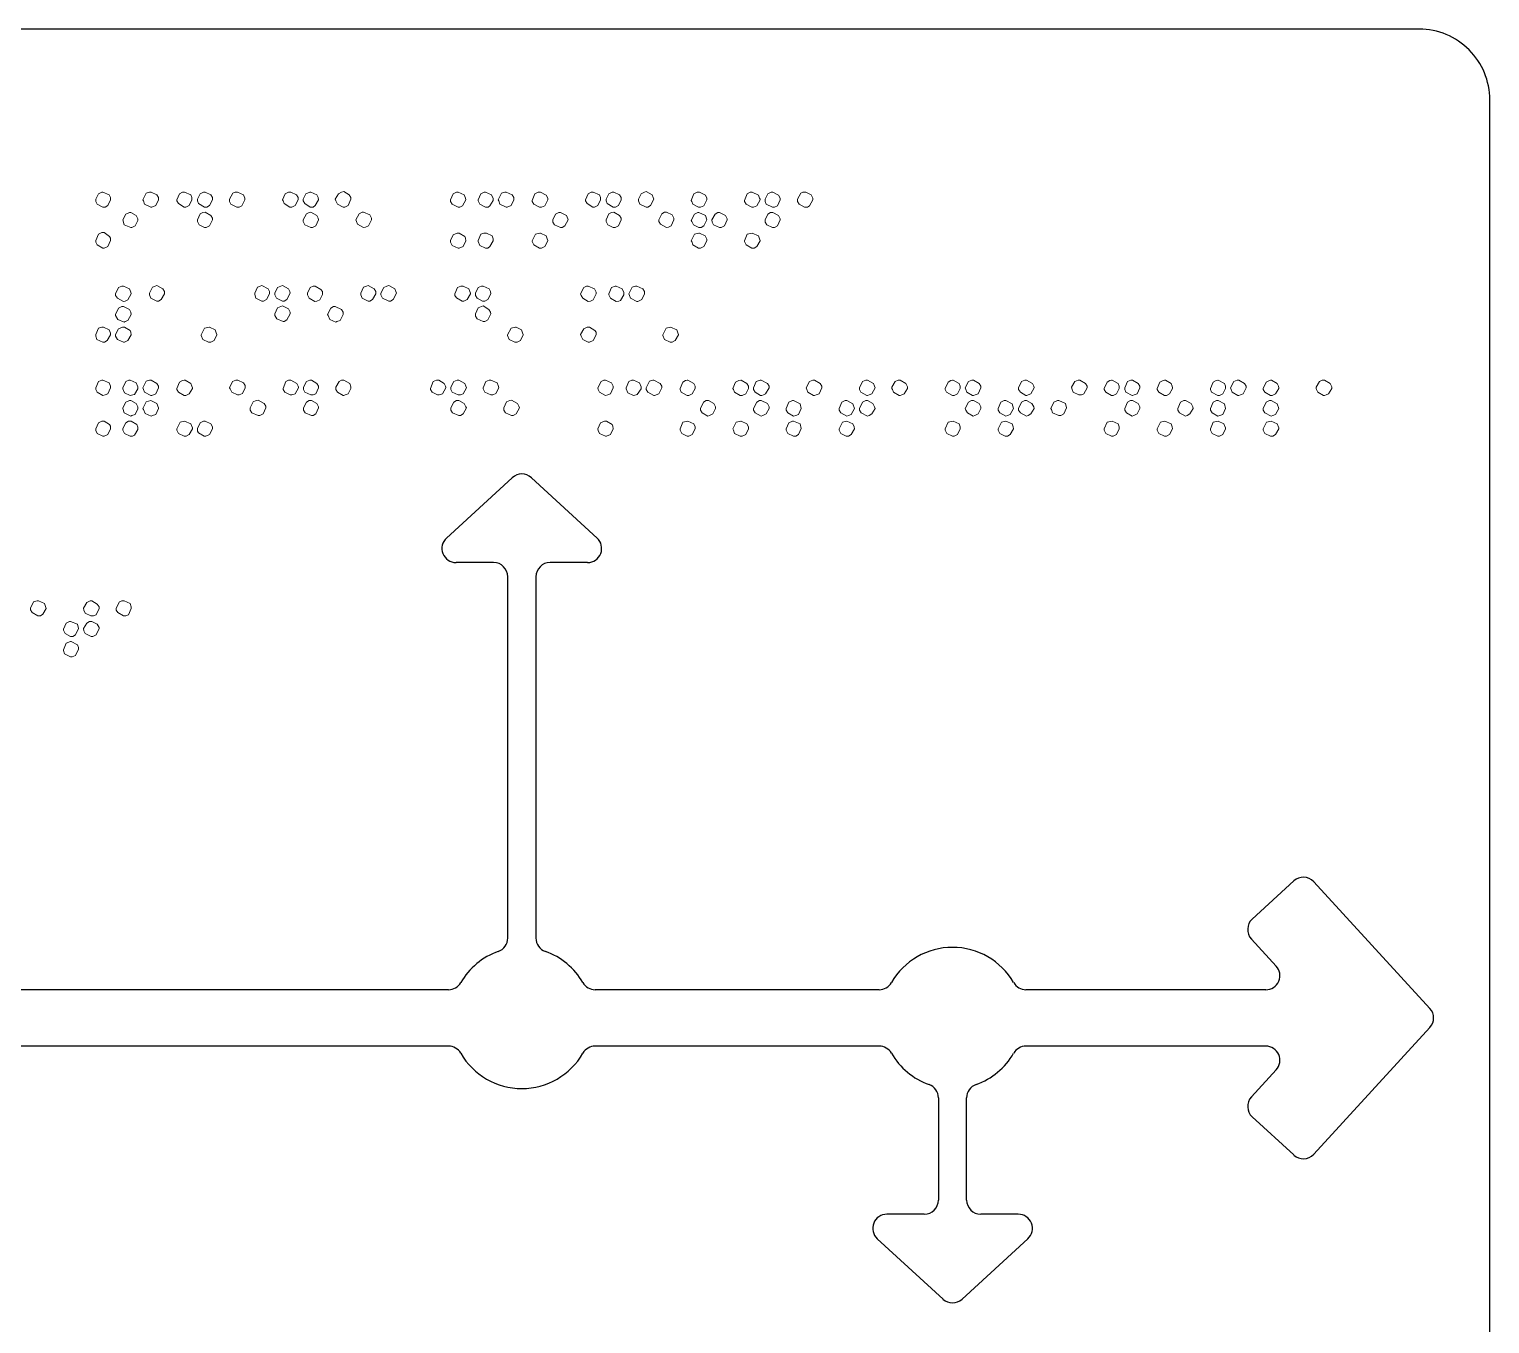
# Model space of a CAD drawing. Header units: millimetres. Extents: x 4903 to 8718, y 642 to 2401.
# Drawn here: x 5116.4 to 5323.4, y 762 to 945.4 of the extents above; entities that cross this region are included whole.
import ezdxf

# ---------------------------------------------------------------- set-up
doc = ezdxf.new("R2010")
doc.units = ezdxf.units.MM

msp = doc.modelspace()

# ---------------------------------------------------------------- linework, layer by layer
for p, q in [((5175.51, 873.32), (5184.83, 881.87)), ((5187.53, 881.87), (5196.85, 873.32)), ((5182.18, 869.85), (5176.86, 869.85)), ((5195.5, 869.85), (5190.18, 869.85)), ((5184.18, 816.64), (5184.18, 867.85)), ((5188.18, 867.85), (5188.18, 816.64)), ((5289.71, 819.33), (5295.6, 824.74)), ((5298.43, 824.62), (5314.89, 806.68)), ((5293.1, 812.68), (5289.59, 816.51)), ((5175.79, 809.33), (5107.95, 809.33)), ((5236.84, 809.33), (5196.57, 809.33)), ((5291.63, 809.33), (5257.63, 809.33)), ((5314.89, 803.97), (5298.43, 786.03)), ((5175.79, 801.33), (5107.95, 801.33)), ((5236.84, 801.33), (5196.57, 801.33)), ((5291.63, 801.33), (5257.63, 801.33)), ((5289.59, 794.15), (5293.1, 797.97)), ((5245.23, 794.01), (5245.23, 779.52)), ((5249.23, 779.52), (5249.23, 794.01)), ((5295.6, 785.91), (5289.71, 791.32)), ((5243.23, 777.52), (5237.92, 777.52)), ((5256.55, 777.52), (5251.23, 777.52)), ((5236.57, 774.04), (5245.88, 765.49)), ((5248.59, 765.49), (5257.9, 774.04))]:
    msp.add_line(p, q)
msp.add_lwpolyline([(4903.38, 935.42), (4903.38, 658.42, 0.414214), (4913.38, 648.42), (5313.38, 648.42, 0.414214), (5323.38, 658.42), (5323.38, 935.42, 0.414214), (5313.38, 945.42), (4913.38, 945.42, 0.414214)], format="xyb", close=True)
at = {"color": 139, "lineweight": 0}
for points in [[(5126.8, 922.35), (5126.64, 922.35), (5126.17, 922.11), (5125.78, 921.33), (5125.78, 921.01), (5126.01, 920.62), (5126.8, 920.22), (5126.8, 920.22), (5127.12, 920.22), (5127.51, 920.46), (5127.9, 921.25), (5127.9, 921.56), (5127.67, 921.96)], [(5133.66, 922.35), (5133.42, 922.35), (5132.95, 922.19), (5132.47, 921.25), (5132.55, 921.09), (5132.71, 920.62), (5133.58, 920.22), (5133.74, 920.22), (5134.29, 920.46), (5134.68, 921.25), (5134.68, 921.56), (5134.45, 921.96)], [(5138.39, 922.35), (5138.31, 922.35), (5138.07, 922.35), (5137.68, 922.11), (5137.28, 921.25), (5137.28, 921.09), (5137.52, 920.7), (5138.31, 920.22), (5138.54, 920.22), (5139.02, 920.46), (5139.41, 921.25), (5139.41, 921.33), (5139.41, 921.56), (5139.25, 921.96)], [(5141.3, 922.35), (5141.07, 922.35), (5140.59, 922.11), (5140.2, 921.33), (5140.2, 921.09), (5140.36, 920.7), (5141.22, 920.22), (5141.3, 920.22), (5141.54, 920.22), (5141.93, 920.46), (5142.33, 921.25), (5142.33, 921.56), (5142.09, 921.96)], [(5145.79, 922.35), (5145.87, 922.35), (5146.74, 921.96), (5146.9, 921.48), (5146.9, 921.25), (5146.5, 920.38), (5146.11, 920.22), (5145.87, 920.22), (5145.87, 920.22), (5145.79, 920.22), (5144.93, 920.62), (5144.77, 921.01), (5144.77, 921.25), (5144.77, 921.25), (5144.77, 921.33), (5145.24, 922.19), (5145.56, 922.35), (5145.79, 922.35), (5145.79, 922.35), (5145.79, 922.35)], [(5153.44, 922.35), (5153.36, 922.35), (5153.12, 922.35), (5152.65, 922.11), (5152.26, 921.25), (5152.34, 921.09), (5152.49, 920.7), (5153.28, 920.22), (5153.6, 920.22), (5154.07, 920.46), (5154.46, 921.25), (5154.46, 921.33), (5154.46, 921.56), (5154.23, 921.96)], [(5156.28, 922.35), (5156.12, 922.35), (5155.57, 922.11), (5155.17, 921.33), (5155.17, 921.09), (5155.41, 920.7), (5156.2, 920.22), (5156.35, 920.22), (5156.59, 920.22), (5156.91, 920.46), (5157.38, 921.25), (5157.3, 921.56), (5157.14, 921.96)], [(5160.93, 922.43), (5160.61, 922.35), (5160.22, 922.11), (5159.74, 921.33), (5159.82, 921.09), (5160.06, 920.62), (5160.85, 920.22), (5161.08, 920.22), (5161.56, 920.46), (5161.95, 921.33), (5161.95, 921.56), (5161.71, 921.96)], [(5177.16, 922.35), (5176.92, 922.35), (5176.45, 922.11), (5176.06, 921.25), (5176.06, 921.01), (5176.29, 920.62), (5177.16, 920.22), (5177.16, 920.22), (5177.4, 920.22), (5177.79, 920.38), (5178.26, 921.25), (5178.19, 921.48), (5178.03, 921.96)], [(5181.02, 922.35), (5180.86, 922.35), (5180.39, 922.11), (5180, 921.25), (5180, 921.09), (5180.23, 920.62), (5181.02, 920.22), (5181.42, 920.22), (5181.65, 920.38), (5182.13, 921.17), (5182.13, 921.41), (5181.89, 921.96)], [(5183.94, 922.35), (5183.78, 922.35), (5183.31, 922.19), (5182.83, 921.25), (5182.91, 921.09), (5183.07, 920.62), (5183.94, 920.22), (5184.1, 920.22), (5184.65, 920.46), (5185.04, 921.25), (5185.04, 921.56), (5184.81, 921.96)], [(5188.82, 922.35), (5188.67, 922.35), (5188.51, 922.35), (5188.04, 922.11), (5187.64, 921.17), (5187.64, 921.01), (5187.88, 920.62), (5188.67, 920.22), (5188.98, 920.22), (5189.46, 920.38), (5189.85, 921.25), (5189.85, 921.33), (5189.85, 921.48), (5189.61, 921.88)], [(5196.31, 922.35), (5196.23, 922.35), (5196, 922.35), (5195.6, 922.11), (5195.21, 921.25), (5195.21, 921.09), (5195.44, 920.7), (5196.23, 920.22), (5196.47, 920.22), (5196.94, 920.46), (5197.34, 921.25), (5197.34, 921.33), (5197.34, 921.56), (5197.18, 921.96)], [(5199.23, 922.35), (5198.99, 922.35), (5198.52, 922.11), (5198.12, 921.33), (5198.12, 921.09), (5198.28, 920.7), (5199.15, 920.22), (5199.23, 920.22), (5199.46, 920.22), (5199.86, 920.46), (5200.25, 921.25), (5200.25, 921.56), (5200.02, 921.96)], [(5203.8, 922.43), (5203.56, 922.35), (5203.09, 922.11), (5202.7, 921.33), (5202.7, 921.09), (5202.93, 920.62), (5203.8, 920.22), (5204.03, 920.22), (5204.43, 920.46), (5204.9, 921.33), (5204.82, 921.56), (5204.67, 921.96)], [(5211.36, 922.35), (5211.29, 922.35), (5211.05, 922.35), (5210.58, 922.11), (5210.18, 921.17), (5210.26, 921.01), (5210.42, 920.62), (5211.21, 920.22), (5211.52, 920.22), (5211.99, 920.38), (5212.39, 921.25), (5212.39, 921.33), (5212.39, 921.48), (5212.23, 921.88)], [(5218.85, 922.35), (5218.77, 922.35), (5218.54, 922.35), (5218.14, 922.11), (5217.75, 921.17), (5217.75, 921.01), (5217.98, 920.62), (5218.77, 920.22), (5219.01, 920.22), (5219.48, 920.38), (5219.95, 921.25), (5219.95, 921.33), (5219.88, 921.48), (5219.72, 921.88)], [(5221.77, 922.35), (5221.53, 922.35), (5221.06, 922.11), (5220.66, 921.33), (5220.66, 921.01), (5220.82, 920.62), (5221.69, 920.22), (5221.77, 920.22), (5222, 920.22), (5222.4, 920.38), (5222.79, 921.25), (5222.79, 921.48), (5222.56, 921.88)], [(5226.26, 922.35), (5226.42, 922.35), (5227.21, 921.96), (5227.44, 921.48), (5227.44, 921.25), (5226.97, 920.38), (5226.65, 920.22), (5226.42, 920.22), (5226.42, 920.22), (5226.26, 920.22), (5225.47, 920.62), (5225.24, 921.01), (5225.24, 921.25), (5225.24, 921.25), (5225.24, 921.33), (5225.71, 922.19), (5226.02, 922.35), (5226.26, 922.35), (5226.26, 922.35), (5226.26, 922.35)], [(5130.74, 919.44), (5130.58, 919.44), (5130.03, 919.2), (5129.64, 918.41), (5129.64, 918.41), (5129.8, 917.7), (5130.74, 917.31), (5130.9, 917.31), (5131.37, 917.54), (5131.77, 918.33), (5131.77, 918.57), (5131.53, 919.04)], [(5141.3, 919.51), (5140.99, 919.44), (5140.59, 919.28), (5140.2, 918.41), (5140.2, 918.41), (5140.2, 918.17), (5140.43, 917.7), (5141.22, 917.31), (5141.46, 917.31), (5141.93, 917.54), (5142.33, 918.41), (5142.33, 918.65), (5142.09, 919.04)], [(5156.28, 919.51), (5156.04, 919.44), (5155.65, 919.28), (5155.17, 918.41), (5155.17, 918.41), (5155.17, 918.17), (5155.41, 917.7), (5156.28, 917.31), (5156.51, 917.31), (5156.99, 917.54), (5157.38, 918.41), (5157.3, 918.65), (5157.14, 919.04)], [(5163.76, 919.51), (5163.53, 919.51), (5163.13, 919.28), (5162.66, 918.41), (5162.66, 918.41), (5162.74, 918.17), (5162.9, 917.78), (5163.76, 917.31), (5164, 917.39), (5164.47, 917.54), (5164.87, 918.41), (5164.87, 918.65), (5164.63, 919.12)], [(5191.66, 919.44), (5191.43, 919.44), (5190.95, 919.2), (5190.56, 918.41), (5190.56, 918.41), (5190.56, 918.1), (5190.79, 917.7), (5191.66, 917.31), (5191.9, 917.31), (5192.29, 917.54), (5192.77, 918.41), (5192.69, 918.57), (5192.53, 919.04)], [(5199.23, 919.51), (5198.91, 919.44), (5198.52, 919.28), (5198.12, 918.41), (5198.12, 918.41), (5198.12, 918.17), (5198.36, 917.7), (5199.15, 917.31), (5199.39, 917.31), (5199.86, 917.54), (5200.25, 918.41), (5200.25, 918.65), (5200.02, 919.04)], [(5206.71, 919.51), (5206.4, 919.51), (5206.01, 919.28), (5205.61, 918.41), (5205.61, 918.41), (5205.61, 918.17), (5205.85, 917.78), (5206.71, 917.31), (5206.95, 917.39), (5207.35, 917.54), (5207.74, 918.41), (5207.74, 918.65), (5207.5, 919.12)], [(5211.29, 919.44), (5211.13, 919.44), (5210.66, 919.2), (5210.18, 918.33), (5210.26, 918.17), (5210.5, 917.7), (5211.29, 917.31), (5211.6, 917.31), (5211.99, 917.54), (5212.39, 918.41), (5212.23, 919.04)], [(5214.2, 919.44), (5213.97, 919.44), (5213.57, 919.2), (5213.1, 918.41), (5213.1, 918.41), (5213.18, 918.1), (5213.33, 917.7), (5214.2, 917.31), (5214.44, 917.31), (5214.91, 917.54), (5215.3, 918.41), (5215.3, 918.57), (5215.07, 919.04)], [(5221.77, 919.44), (5221.45, 919.44), (5221.06, 919.2), (5220.66, 918.41), (5220.66, 918.41), (5220.66, 918.1), (5220.9, 917.7), (5221.69, 917.31), (5222, 917.31), (5222.4, 917.54), (5222.79, 918.41), (5222.79, 918.57), (5222.56, 919.04)], [(5126.96, 916.6), (5126.64, 916.6), (5126.17, 916.36), (5125.78, 915.49), (5125.78, 915.26), (5126.01, 914.86), (5126.8, 914.39), (5126.96, 914.39), (5127.51, 914.63), (5127.9, 915.49), (5127.9, 915.81), (5127.75, 916.05)], [(5177.32, 916.52), (5177, 916.52), (5176.45, 916.28), (5176.06, 915.49), (5176.06, 915.26), (5176.29, 914.79), (5177.16, 914.39), (5177.32, 914.39), (5177.87, 914.63), (5178.26, 915.42), (5178.19, 915.81), (5178.11, 916.05)], [(5181.18, 916.52), (5181.02, 916.52), (5180.79, 916.52), (5180.39, 916.36), (5180, 915.49), (5180, 915.34), (5180.23, 914.79), (5181.02, 914.39), (5181.1, 914.39), (5181.34, 914.39), (5181.65, 914.63), (5182.13, 915.42), (5182.13, 915.73), (5181.97, 916.13)], [(5188.82, 916.52), (5188.75, 916.52), (5188.12, 916.36), (5187.64, 915.42), (5187.64, 915.34), (5187.88, 914.86), (5188.67, 914.39), (5188.98, 914.39), (5189.46, 914.63), (5189.85, 915.42), (5189.85, 915.49), (5189.77, 915.73), (5189.61, 916.13)], [(5211.36, 916.52), (5211.29, 916.52), (5210.66, 916.36), (5210.18, 915.42), (5210.26, 915.34), (5210.42, 914.86), (5211.21, 914.39), (5211.52, 914.39), (5211.99, 914.63), (5212.39, 915.42), (5212.39, 915.65), (5212.15, 916.13)], [(5218.85, 916.52), (5218.85, 916.52), (5218.14, 916.36), (5217.75, 915.42), (5217.75, 915.34), (5217.98, 914.86), (5218.77, 914.39), (5219.09, 914.39), (5219.48, 914.63), (5219.95, 915.42), (5219.95, 915.49), (5219.88, 915.73), (5219.72, 916.13)], [(5129.72, 909.03), (5129.48, 909.03), (5129.01, 908.8), (5128.61, 907.93), (5128.61, 907.69), (5128.85, 907.3), (5129.72, 906.83), (5129.72, 906.83), (5129.95, 906.9), (5130.35, 907.06), (5130.82, 907.93), (5130.74, 908.17), (5130.58, 908.64)], [(5134.45, 909.11), (5135.31, 908.64), (5135.55, 908.24), (5135.55, 908.09), (5135.55, 908.09), (5135.55, 907.93), (5135.08, 907.14), (5134.68, 906.9), (5134.45, 906.9), (5134.45, 906.9), (5133.58, 907.3), (5133.42, 907.77), (5133.42, 908.01), (5133.81, 908.87), (5134.21, 909.03), (5134.45, 909.11)], [(5149.34, 909.11), (5149.1, 909.03), (5148.71, 908.87), (5148.32, 908.01), (5148.32, 907.85), (5148.47, 907.3), (5149.34, 906.9), (5149.58, 906.9), (5149.97, 907.14), (5150.44, 907.93), (5150.44, 908.09), (5150.44, 908.24), (5150.21, 908.64)], [(5152.26, 909.11), (5152.02, 909.03), (5151.55, 908.8), (5151.15, 908.01), (5151.15, 907.77), (5151.39, 907.3), (5152.26, 906.9), (5152.26, 906.9), (5152.49, 906.9), (5152.89, 907.14), (5153.36, 908.01), (5153.28, 908.24), (5153.12, 908.64)], [(5156.91, 909.03), (5156.59, 909.03), (5156.2, 908.8), (5155.8, 908.01), (5155.8, 907.77), (5156.04, 907.3), (5156.83, 906.83), (5157.14, 906.9), (5157.54, 907.06), (5157.93, 907.85), (5157.93, 908.01), (5157.93, 908.24), (5157.69, 908.56)], [(5164.39, 909.11), (5164.16, 909.03), (5163.76, 908.87), (5163.37, 908.01), (5163.37, 907.77), (5163.53, 907.3), (5164.39, 906.9), (5164.63, 906.9), (5165.02, 907.14), (5165.5, 907.93), (5165.5, 908.09), (5165.5, 908.24), (5165.26, 908.64)], [(5167.31, 909.11), (5167.07, 909.03), (5166.6, 908.8), (5166.21, 908.01), (5166.21, 907.77), (5166.44, 907.3), (5167.31, 906.9), (5167.31, 906.9), (5167.55, 906.9), (5167.94, 907.14), (5168.41, 908.01), (5168.33, 908.24), (5168.18, 908.64)], [(5177.87, 909.03), (5177.71, 909.03), (5177.55, 909.03), (5177.08, 908.8), (5176.69, 907.93), (5176.69, 907.69), (5176.92, 907.38), (5177.71, 906.9), (5177.95, 906.9), (5178.42, 907.14), (5178.89, 907.93), (5178.89, 908.01), (5178.82, 908.24), (5178.66, 908.64)], [(5180.71, 909.03), (5180.47, 909.03), (5180, 908.8), (5179.6, 908.01), (5179.6, 907.69), (5179.84, 907.3), (5180.63, 906.9), (5180.79, 906.9), (5180.94, 906.9), (5181.34, 907.14), (5181.81, 907.93), (5181.73, 908.24), (5181.57, 908.64)], [(5195.6, 909.03), (5195.37, 909.03), (5194.97, 908.8), (5194.5, 907.93), (5194.58, 907.69), (5194.81, 907.3), (5195.6, 906.83), (5195.6, 906.83), (5195.92, 906.9), (5196.31, 907.06), (5196.71, 907.93), (5196.71, 908.17), (5196.47, 908.64)], [(5199.54, 909.03), (5199.39, 909.03), (5198.91, 908.8), (5198.52, 907.93), (5198.52, 907.77), (5198.75, 907.3), (5199.54, 906.83), (5199.94, 906.9), (5200.17, 906.98), (5200.65, 907.77), (5200.65, 908.09), (5200.41, 908.64)], [(5202.46, 909.03), (5202.3, 909.03), (5201.83, 908.87), (5201.36, 907.93), (5201.43, 907.69), (5201.59, 907.3), (5202.46, 906.83), (5202.62, 906.83), (5203.17, 907.14), (5203.56, 907.93), (5203.56, 908.24), (5203.33, 908.64)], [(5129.72, 906.12), (5129.48, 906.12), (5129.01, 905.88), (5128.61, 905.01), (5128.61, 904.86), (5128.93, 904.3), (5129.8, 903.91), (5129.95, 903.99), (5130.35, 904.15), (5130.82, 905.01), (5130.74, 905.33), (5130.58, 905.72)], [(5152.26, 906.2), (5152.02, 906.12), (5151.55, 905.96), (5151.15, 905.09), (5151.15, 904.86), (5151.47, 904.38), (5152.34, 903.99), (5152.49, 903.99), (5152.89, 904.22), (5153.36, 905.09), (5153.36, 905.33), (5153.12, 905.8)], [(5159.74, 906.12), (5159.51, 906.12), (5159.11, 905.88), (5158.64, 905.01), (5158.72, 904.86), (5158.96, 904.3), (5159.82, 903.91), (5159.98, 903.99), (5160.45, 904.15), (5160.85, 905.01), (5160.85, 905.33), (5160.61, 905.72)], [(5180.71, 906.2), (5180.47, 906.12), (5180, 905.96), (5179.6, 905.09), (5179.6, 905.09), (5179.6, 904.78), (5179.84, 904.38), (5180.71, 903.99), (5180.94, 903.99), (5181.34, 904.22), (5181.81, 905.09), (5181.73, 905.33), (5181.5, 905.72)], [(5126.88, 903.2), (5126.64, 903.2), (5126.17, 903.04), (5125.78, 902.18), (5125.78, 901.94), (5125.93, 901.47), (5126.8, 901.07), (5126.8, 901.07), (5127.04, 901.07), (5127.43, 901.31), (5127.9, 902.1), (5127.9, 902.33), (5127.67, 902.81)], [(5129.87, 903.2), (5129.56, 903.2), (5129.01, 902.96), (5128.61, 902.18), (5128.61, 901.94), (5128.85, 901.47), (5129.72, 901.07), (5129.87, 901.07), (5130.35, 901.31), (5130.82, 902.1), (5130.74, 902.49), (5130.66, 902.73)], [(5141.85, 903.2), (5141.93, 903.2), (5142.72, 902.81), (5142.88, 902.41), (5142.96, 902.18), (5142.96, 902.18), (5142.96, 902.1), (5142.56, 901.31), (5142.09, 901.07), (5141.77, 901.07), (5140.99, 901.47), (5140.75, 902.02), (5140.75, 902.1), (5140.75, 902.1), (5141.22, 903.04), (5141.85, 903.2), (5141.85, 903.2)], [(5185.28, 903.2), (5185.36, 903.2), (5186.14, 902.81), (5186.3, 902.41), (5186.38, 902.18), (5186.38, 902.18), (5186.38, 902.1), (5185.99, 901.31), (5185.51, 901.07), (5185.2, 901.07), (5184.41, 901.47), (5184.17, 902.02), (5184.17, 902.1), (5184.17, 902.1), (5184.65, 903.04), (5185.28, 903.2), (5185.28, 903.2)], [(5195.76, 903.2), (5195.44, 903.2), (5194.97, 902.96), (5194.5, 902.18), (5194.58, 901.94), (5194.81, 901.47), (5195.6, 901.07), (5195.76, 901.07), (5196.31, 901.31), (5196.71, 902.1), (5196.71, 902.49), (5196.55, 902.73)], [(5207.27, 903.2), (5207.27, 903.2), (5208.13, 902.81), (5208.29, 902.41), (5208.37, 902.18), (5208.37, 902.18), (5208.37, 902.1), (5207.9, 901.31), (5207.5, 901.07), (5207.19, 901.07), (5206.4, 901.47), (5206.16, 902.02), (5206.16, 902.1), (5206.16, 902.1), (5206.64, 903.04), (5207.27, 903.2), (5207.27, 903.2)], [(5126.8, 895.71), (5126.64, 895.71), (5126.17, 895.48), (5125.78, 894.61), (5125.78, 894.37), (5126.01, 893.98), (5126.8, 893.51), (5126.8, 893.51), (5127.12, 893.59), (5127.51, 893.74), (5127.9, 894.61), (5127.9, 894.85), (5127.67, 895.32)], [(5130.66, 895.71), (5130.5, 895.71), (5130.03, 895.48), (5129.64, 894.61), (5129.64, 894.45), (5129.87, 893.9), (5130.66, 893.51), (5131.06, 893.59), (5131.29, 893.66), (5131.77, 894.45), (5131.77, 894.77), (5131.53, 895.32)], [(5133.66, 895.71), (5133.42, 895.71), (5132.95, 895.56), (5132.47, 894.61), (5132.55, 894.37), (5132.71, 893.98), (5133.58, 893.51), (5133.74, 893.51), (5134.29, 893.74), (5134.68, 894.61), (5134.68, 894.85), (5134.45, 895.24)], [(5138.46, 895.71), (5138.31, 895.71), (5138.07, 895.63), (5137.68, 895.4), (5137.28, 894.53), (5137.28, 894.37), (5137.52, 893.98), (5138.31, 893.51), (5138.54, 893.51), (5139.02, 893.74), (5139.49, 894.53), (5139.49, 894.61), (5139.41, 894.85), (5139.25, 895.24)], [(5145.95, 895.71), (5145.64, 895.71), (5145.16, 895.48), (5144.77, 894.61), (5144.85, 894.45), (5145.08, 893.98), (5145.87, 893.59), (5146.11, 893.59), (5146.58, 893.82), (5146.98, 894.61), (5146.98, 894.93), (5146.74, 895.32)], [(5153.44, 895.71), (5153.36, 895.71), (5153.12, 895.71), (5152.73, 895.48), (5152.34, 894.53), (5152.34, 894.37), (5152.57, 893.98), (5153.36, 893.59), (5153.6, 893.59), (5154.07, 893.74), (5154.54, 894.61), (5154.54, 894.69), (5154.46, 894.85), (5154.31, 895.24)], [(5156.35, 895.71), (5156.12, 895.71), (5155.65, 895.48), (5155.25, 894.69), (5155.25, 894.37), (5155.41, 893.98), (5156.28, 893.59), (5156.35, 893.59), (5156.59, 893.59), (5156.99, 893.74), (5157.38, 894.61), (5157.38, 894.85), (5157.14, 895.24)], [(5160.85, 895.71), (5160.93, 895.71), (5161.79, 895.24), (5161.95, 894.77), (5161.95, 894.53), (5161.56, 893.74), (5161.16, 893.59), (5160.93, 893.51), (5160.93, 893.51), (5160.85, 893.51), (5160.06, 893.98), (5159.82, 894.37), (5159.82, 894.53), (5159.82, 894.53), (5159.82, 894.69), (5160.3, 895.48), (5160.61, 895.71), (5160.85, 895.71), (5160.85, 895.71), (5160.85, 895.71)], [(5174.4, 895.71), (5174.24, 895.71), (5174.09, 895.71), (5173.61, 895.48), (5173.22, 894.53), (5173.22, 894.37), (5173.46, 893.98), (5174.24, 893.59), (5174.48, 893.59), (5174.95, 893.74), (5175.43, 894.61), (5175.43, 894.69), (5175.35, 894.85), (5175.19, 895.24)], [(5177.24, 895.71), (5177, 895.71), (5176.53, 895.48), (5176.14, 894.69), (5176.14, 894.37), (5176.29, 893.98), (5177.16, 893.59), (5177.24, 893.59), (5177.48, 893.59), (5177.87, 893.74), (5178.34, 894.61), (5178.26, 894.85), (5178.11, 895.24)], [(5181.81, 895.71), (5181.57, 895.71), (5181.1, 895.48), (5180.71, 894.61), (5180.71, 894.45), (5180.94, 893.98), (5181.81, 893.59), (5182.05, 893.59), (5182.52, 893.82), (5182.91, 894.61), (5182.83, 894.93), (5182.68, 895.32)], [(5198.05, 895.71), (5197.81, 895.71), (5197.41, 895.48), (5196.94, 894.61), (5197.02, 894.37), (5197.18, 893.98), (5198.05, 893.51), (5198.05, 893.51), (5198.36, 893.59), (5198.75, 893.74), (5199.15, 894.61), (5199.15, 894.85), (5198.91, 895.32)], [(5201.99, 895.71), (5201.75, 895.71), (5201.36, 895.48), (5200.96, 894.61), (5200.96, 894.45), (5201.2, 893.9), (5201.99, 893.51), (5202.38, 893.59), (5202.54, 893.66), (5203.09, 894.45), (5203.09, 894.77), (5202.85, 895.32)], [(5204.9, 895.71), (5204.74, 895.71), (5204.27, 895.56), (5203.8, 894.61), (5203.8, 894.37), (5204.03, 893.98), (5204.9, 893.51), (5204.98, 893.51), (5205.61, 893.74), (5206.01, 894.61), (5206.01, 894.85), (5205.77, 895.24)], [(5209.71, 895.71), (5209.63, 895.71), (5209.39, 895.63), (5209, 895.4), (5208.61, 894.53), (5208.61, 894.37), (5208.76, 893.98), (5209.63, 893.51), (5209.87, 893.51), (5210.34, 893.74), (5210.73, 894.53), (5210.73, 894.61), (5210.73, 894.85), (5210.58, 895.24)], [(5217.28, 895.71), (5217.2, 895.71), (5216.96, 895.63), (5216.49, 895.4), (5216.09, 894.53), (5216.17, 894.37), (5216.33, 893.98), (5217.12, 893.51), (5217.43, 893.51), (5217.91, 893.74), (5218.3, 894.53), (5218.3, 894.61), (5218.3, 894.85), (5218.06, 895.24)], [(5220.11, 895.71), (5219.95, 895.71), (5219.4, 895.48), (5219.01, 894.61), (5219.01, 894.37), (5219.25, 893.98), (5220.03, 893.51), (5220.19, 893.51), (5220.43, 893.59), (5220.74, 893.74), (5221.22, 894.61), (5221.22, 894.85), (5220.98, 895.24)], [(5227.68, 895.71), (5227.44, 895.71), (5226.97, 895.48), (5226.5, 894.61), (5226.57, 894.37), (5226.73, 893.98), (5227.52, 893.51), (5227.68, 893.51), (5227.91, 893.59), (5228.31, 893.74), (5228.7, 894.61), (5228.7, 894.85), (5228.47, 895.24)], [(5235.17, 895.71), (5234.93, 895.71), (5234.46, 895.48), (5234.06, 894.61), (5234.06, 894.37), (5234.22, 893.98), (5235.09, 893.51), (5235.17, 893.51), (5235.4, 893.59), (5235.8, 893.74), (5236.27, 894.61), (5236.19, 894.85), (5236.03, 895.24)], [(5239.66, 895.71), (5239.81, 895.71), (5240.6, 895.24), (5240.84, 894.77), (5240.84, 894.53), (5240.37, 893.74), (5240.05, 893.59), (5239.81, 893.51), (5239.81, 893.51), (5239.66, 893.51), (5238.87, 893.98), (5238.71, 894.37), (5238.63, 894.53), (5238.63, 894.53), (5238.63, 894.69), (5239.11, 895.48), (5239.5, 895.71), (5239.66, 895.71), (5239.66, 895.71), (5239.66, 895.71)], [(5247.3, 895.71), (5247.22, 895.71), (5246.99, 895.63), (5246.59, 895.4), (5246.2, 894.53), (5246.2, 894.37), (5246.36, 893.98), (5247.22, 893.51), (5247.46, 893.51), (5247.93, 893.74), (5248.33, 894.53), (5248.33, 894.61), (5248.33, 894.85), (5248.17, 895.24)], [(5250.22, 895.71), (5249.98, 895.71), (5249.51, 895.48), (5249.04, 894.61), (5249.11, 894.37), (5249.27, 893.98), (5250.06, 893.51), (5250.22, 893.51), (5250.45, 893.59), (5250.85, 893.74), (5251.24, 894.61), (5251.24, 894.85), (5251.01, 895.24)], [(5257.7, 895.71), (5257.47, 895.71), (5257, 895.48), (5256.6, 894.61), (5256.6, 894.37), (5256.84, 893.98), (5257.63, 893.51), (5257.78, 893.51), (5257.94, 893.59), (5258.34, 893.74), (5258.81, 894.61), (5258.73, 894.85), (5258.57, 895.24)], [(5265.27, 895.71), (5265.03, 895.71), (5264.56, 895.48), (5264.09, 894.69), (5264.17, 894.37), (5264.33, 893.98), (5265.11, 893.59), (5265.27, 893.59), (5265.51, 893.59), (5265.82, 893.74), (5266.3, 894.61), (5266.3, 894.85), (5266.06, 895.24)], [(5269.84, 895.71), (5269.76, 895.71), (5269.53, 895.63), (5269.13, 895.4), (5268.74, 894.53), (5268.74, 894.37), (5268.97, 893.98), (5269.76, 893.51), (5270, 893.51), (5270.47, 893.74), (5270.87, 894.53), (5270.87, 894.61), (5270.87, 894.85), (5270.71, 895.24)], [(5272.76, 895.71), (5272.52, 895.71), (5272.05, 895.48), (5271.65, 894.61), (5271.65, 894.37), (5271.81, 893.98), (5272.68, 893.51), (5272.76, 893.51), (5272.99, 893.59), (5273.39, 893.74), (5273.78, 894.61), (5273.78, 894.85), (5273.55, 895.24)], [(5277.41, 895.71), (5277.25, 895.71), (5277.09, 895.63), (5276.62, 895.4), (5276.23, 894.53), (5276.23, 894.37), (5276.46, 893.98), (5277.25, 893.51), (5277.57, 893.51), (5277.96, 893.74), (5278.43, 894.53), (5278.43, 894.61), (5278.35, 894.85), (5278.2, 895.24)], [(5284.89, 895.71), (5284.82, 895.71), (5284.58, 895.63), (5284.19, 895.4), (5283.79, 894.53), (5283.79, 894.37), (5283.95, 893.98), (5284.82, 893.51), (5285.05, 893.51), (5285.53, 893.74), (5285.92, 894.53), (5285.92, 894.61), (5285.92, 894.85), (5285.76, 895.24)], [(5287.81, 895.71), (5287.57, 895.71), (5287.1, 895.48), (5286.63, 894.61), (5286.71, 894.37), (5286.86, 893.98), (5287.65, 893.51), (5287.81, 893.51), (5288.05, 893.59), (5288.44, 893.74), (5288.84, 894.61), (5288.84, 894.85), (5288.6, 895.24)], [(5292.46, 895.71), (5292.3, 895.71), (5292.15, 895.63), (5291.67, 895.4), (5291.28, 894.53), (5291.28, 894.37), (5291.51, 893.98), (5292.3, 893.51), (5292.54, 893.51), (5293.01, 893.74), (5293.48, 894.53), (5293.48, 894.61), (5293.41, 894.85), (5293.25, 895.24)], [(5299.79, 895.71), (5299.95, 895.71), (5300.74, 895.24), (5300.97, 894.77), (5300.97, 894.53), (5300.5, 893.74), (5300.18, 893.59), (5299.95, 893.51), (5299.95, 893.51), (5299.79, 893.51), (5299, 893.98), (5298.84, 894.37), (5298.77, 894.53), (5298.77, 894.53), (5298.77, 894.69), (5299.24, 895.48), (5299.63, 895.71), (5299.79, 895.71), (5299.79, 895.71), (5299.79, 895.71)], [(5130.74, 892.8), (5130.58, 892.8), (5130.03, 892.56), (5129.64, 891.77), (5129.64, 891.69), (5129.8, 891.06), (5130.74, 890.59), (5130.9, 890.67), (5131.37, 890.83), (5131.77, 891.62), (5131.77, 891.93), (5131.53, 892.4)], [(5133.58, 892.8), (5132.95, 892.64), (5132.47, 891.69), (5132.55, 891.54), (5132.79, 890.98), (5133.66, 890.59), (5133.81, 890.67), (5134.29, 890.83), (5134.68, 891.69), (5134.68, 891.77), (5134.45, 892.4)], [(5148.79, 892.88), (5148.55, 892.8), (5148.08, 892.64), (5147.69, 891.77), (5147.69, 891.77), (5147.69, 891.46), (5147.92, 891.06), (5148.79, 890.67), (5149.03, 890.67), (5149.5, 890.91), (5149.89, 891.77), (5149.89, 892.01), (5149.66, 892.4)], [(5156.35, 892.8), (5156.04, 892.8), (5155.65, 892.56), (5155.25, 891.77), (5155.25, 891.77), (5155.25, 891.46), (5155.49, 891.06), (5156.35, 890.67), (5156.59, 890.67), (5156.99, 890.91), (5157.38, 891.77), (5157.38, 891.93), (5157.14, 892.4)], [(5177.24, 892.8), (5176.92, 892.8), (5176.53, 892.56), (5176.14, 891.77), (5176.14, 891.77), (5176.14, 891.46), (5176.37, 891.06), (5177.24, 890.67), (5177.48, 890.67), (5177.87, 890.91), (5178.34, 891.77), (5178.26, 891.93), (5178.03, 892.4)], [(5184.73, 892.88), (5184.49, 892.8), (5184.02, 892.64), (5183.62, 891.77), (5183.62, 891.77), (5183.62, 891.46), (5183.86, 891.06), (5184.73, 890.67), (5184.96, 890.67), (5185.36, 890.91), (5185.83, 891.77), (5185.75, 892.01), (5185.59, 892.4)], [(5212.63, 892.8), (5212.31, 892.8), (5211.92, 892.56), (5211.52, 891.69), (5211.52, 891.69), (5211.52, 891.46), (5211.76, 891.06), (5212.55, 890.59), (5212.78, 890.67), (5213.26, 890.91), (5213.65, 891.69), (5213.65, 891.93), (5213.41, 892.4)], [(5220.11, 892.8), (5219.88, 892.8), (5219.48, 892.56), (5219.01, 891.69), (5219.01, 891.69), (5219.01, 891.46), (5219.25, 891.06), (5220.11, 890.59), (5220.35, 890.67), (5220.82, 890.91), (5221.22, 891.69), (5221.22, 891.93), (5220.98, 892.4)], [(5224.68, 892.8), (5224.53, 892.8), (5224.05, 892.56), (5223.66, 891.69), (5223.66, 891.46), (5223.9, 891.06), (5224.68, 890.59), (5225, 890.67), (5225.39, 890.83), (5225.79, 891.69), (5225.63, 892.32)], [(5232.25, 892.8), (5232.01, 892.8), (5231.54, 892.56), (5231.15, 891.69), (5231.15, 891.46), (5231.38, 891.06), (5232.25, 890.59), (5232.49, 890.67), (5232.88, 890.83), (5233.35, 891.69), (5233.12, 892.32)], [(5235.17, 892.8), (5234.93, 892.8), (5234.46, 892.56), (5234.06, 891.69), (5234.06, 891.69), (5234.06, 891.46), (5234.3, 891.06), (5235.17, 890.59), (5235.4, 890.67), (5235.8, 890.91), (5236.27, 891.69), (5236.19, 891.93), (5235.95, 892.4)], [(5250.22, 892.8), (5249.9, 892.8), (5249.51, 892.56), (5249.04, 891.69), (5249.04, 891.69), (5249.11, 891.46), (5249.35, 891.06), (5250.14, 890.59), (5250.38, 890.67), (5250.85, 890.91), (5251.24, 891.69), (5251.24, 891.93), (5251.01, 892.4)], [(5254.79, 892.8), (5254.55, 892.8), (5254.08, 892.56), (5253.69, 891.69), (5253.69, 891.46), (5253.92, 891.06), (5254.79, 890.59), (5255.03, 890.67), (5255.42, 890.83), (5255.89, 891.69), (5255.66, 892.32)], [(5257.7, 892.8), (5257.47, 892.8), (5257, 892.56), (5256.6, 891.69), (5256.6, 891.69), (5256.6, 891.46), (5256.84, 891.06), (5257.7, 890.59), (5257.94, 890.67), (5258.34, 890.91), (5258.81, 891.69), (5258.73, 891.93), (5258.49, 892.4)], [(5262.28, 892.8), (5262.12, 892.8), (5261.57, 892.56), (5261.17, 891.69), (5261.25, 891.54), (5261.41, 891.06), (5262.28, 890.67), (5262.59, 890.67), (5262.99, 890.91), (5263.38, 891.77), (5263.22, 892.4)], [(5272.76, 892.8), (5272.44, 892.8), (5272.05, 892.56), (5271.65, 891.69), (5271.65, 891.69), (5271.65, 891.46), (5271.89, 891.06), (5272.68, 890.59), (5272.92, 890.67), (5273.39, 890.91), (5273.78, 891.69), (5273.78, 891.93), (5273.55, 892.4)], [(5280.24, 892.8), (5280.01, 892.8), (5279.54, 892.56), (5279.14, 891.69), (5279.14, 891.69), (5279.14, 891.46), (5279.38, 891.06), (5280.24, 890.59), (5280.48, 890.67), (5280.88, 890.91), (5281.35, 891.69), (5281.27, 891.93), (5281.03, 892.4)], [(5284.89, 892.8), (5284.66, 892.8), (5284.19, 892.56), (5283.79, 891.69), (5283.79, 891.46), (5284.03, 891.06), (5284.82, 890.59), (5285.13, 890.67), (5285.53, 890.83), (5285.92, 891.69), (5285.76, 892.32)], [(5292.38, 892.8), (5292.15, 892.8), (5291.67, 892.56), (5291.28, 891.69), (5291.28, 891.46), (5291.51, 891.06), (5292.38, 890.59), (5292.62, 890.67), (5293.01, 890.83), (5293.48, 891.69), (5293.25, 892.32)], [(5126.96, 889.88), (5126.64, 889.88), (5126.17, 889.64), (5125.78, 888.78), (5125.78, 888.54), (5126.01, 888.15), (5126.8, 887.75), (5126.96, 887.75), (5127.51, 887.99), (5127.9, 888.78), (5127.9, 889.17), (5127.75, 889.41)], [(5130.82, 889.88), (5130.66, 889.88), (5130.43, 889.88), (5130.03, 889.64), (5129.64, 888.86), (5129.64, 888.62), (5129.87, 888.15), (5130.66, 887.75), (5130.74, 887.75), (5130.98, 887.75), (5131.29, 887.91), (5131.77, 888.7), (5131.77, 889.01), (5131.61, 889.41)], [(5138.39, 889.88), (5138.39, 889.88), (5137.76, 889.72), (5137.28, 888.78), (5137.28, 888.62), (5137.52, 888.15), (5138.31, 887.75), (5138.62, 887.75), (5139.02, 887.99), (5139.49, 888.78), (5139.49, 888.94), (5139.25, 889.49)], [(5141.3, 889.88), (5141.07, 889.88), (5140.59, 889.64), (5140.2, 888.86), (5140.2, 888.46), (5140.36, 888.23), (5141.14, 887.75), (5141.38, 887.75), (5141.93, 887.99), (5142.33, 888.78), (5142.33, 889.09), (5142.09, 889.49)], [(5198.2, 889.88), (5197.89, 889.88), (5197.34, 889.64), (5196.94, 888.78), (5197.02, 888.54), (5197.18, 888.15), (5198.05, 887.75), (5198.2, 887.75), (5198.75, 887.99), (5199.15, 888.78), (5199.07, 889.17), (5198.99, 889.41)], [(5209.71, 889.88), (5209.71, 889.88), (5209, 889.72), (5208.61, 888.78), (5208.61, 888.62), (5208.84, 888.15), (5209.63, 887.75), (5209.87, 887.75), (5210.34, 887.99), (5210.73, 888.78), (5210.73, 888.78), (5210.73, 889.09), (5210.58, 889.49)], [(5217.28, 889.88), (5217.2, 889.88), (5216.57, 889.72), (5216.09, 888.78), (5216.17, 888.62), (5216.33, 888.15), (5217.12, 887.75), (5217.43, 887.75), (5217.91, 887.99), (5218.3, 888.78), (5218.3, 888.78), (5218.3, 889.09), (5218.06, 889.49)], [(5224.68, 889.88), (5224.53, 889.88), (5224.05, 889.64), (5223.66, 888.78), (5223.66, 888.62), (5223.9, 888.15), (5224.68, 887.75), (5225, 887.75), (5225.39, 887.99), (5225.79, 888.86), (5225.63, 889.49)], [(5232.25, 889.88), (5232.25, 889.88), (5231.62, 889.72), (5231.15, 888.78), (5231.15, 888.62), (5231.38, 888.15), (5232.17, 887.75), (5232.49, 887.75), (5232.88, 887.99), (5233.35, 888.78), (5233.35, 888.78), (5233.27, 889.09), (5233.12, 889.49)], [(5247.3, 889.88), (5247.3, 889.88), (5246.59, 889.72), (5246.2, 888.78), (5246.2, 888.62), (5246.44, 888.15), (5247.22, 887.75), (5247.46, 887.75), (5247.93, 887.99), (5248.33, 888.78), (5248.33, 888.78), (5248.33, 889.09), (5248.17, 889.49)], [(5254.79, 889.88), (5254.79, 889.88), (5254.16, 889.72), (5253.69, 888.78), (5253.69, 888.62), (5253.92, 888.15), (5254.71, 887.75), (5255.03, 887.75), (5255.42, 887.99), (5255.89, 888.78), (5255.89, 888.78), (5255.81, 889.09), (5255.66, 889.49)], [(5269.84, 889.88), (5269.84, 889.88), (5269.13, 889.72), (5268.74, 888.78), (5268.74, 888.62), (5268.97, 888.15), (5269.76, 887.75), (5270, 887.75), (5270.47, 887.99), (5270.87, 888.78), (5270.87, 888.78), (5270.87, 889.09), (5270.71, 889.49)], [(5277.33, 889.88), (5277.33, 889.88), (5276.7, 889.72), (5276.23, 888.78), (5276.23, 888.62), (5276.46, 888.15), (5277.25, 887.75), (5277.57, 887.75), (5277.96, 887.99), (5278.43, 888.78), (5278.43, 888.78), (5278.35, 889.09), (5278.2, 889.49)], [(5284.89, 889.88), (5284.89, 889.88), (5284.19, 889.72), (5283.79, 888.78), (5283.79, 888.62), (5284.03, 888.15), (5284.82, 887.75), (5285.05, 887.75), (5285.53, 887.99), (5285.92, 888.78), (5285.92, 888.94), (5285.68, 889.49)], [(5292.38, 889.88), (5292.38, 889.88), (5291.75, 889.72), (5291.28, 888.78), (5291.28, 888.62), (5291.51, 888.15), (5292.3, 887.75), (5292.62, 887.75), (5293.01, 887.99), (5293.48, 888.78), (5293.48, 888.94), (5293.25, 889.49)], [(5117.66, 864.43), (5117.5, 864.43), (5116.95, 864.27), (5116.56, 863.4), (5116.56, 863.16), (5116.79, 862.77), (5117.58, 862.3), (5117.74, 862.3), (5117.97, 862.3), (5118.29, 862.53), (5118.76, 863.32), (5118.68, 863.64), (5118.53, 864.03)], [(5125.22, 864.43), (5124.99, 864.43), (5124.52, 864.19), (5124.04, 863.4), (5124.12, 863.09), (5124.28, 862.69), (5125.07, 862.3), (5125.22, 862.3), (5125.46, 862.3), (5125.85, 862.46), (5126.25, 863.32), (5126.25, 863.56), (5126.01, 863.95)], [(5129.72, 864.43), (5129.8, 864.43), (5130.66, 864.03), (5130.82, 863.56), (5130.82, 863.32), (5130.43, 862.46), (5130.03, 862.3), (5129.8, 862.3), (5129.8, 862.3), (5129.72, 862.3), (5128.93, 862.77), (5128.69, 863.09), (5128.69, 863.32), (5128.69, 863.32), (5128.69, 863.4), (5129.16, 864.27), (5129.48, 864.43), (5129.72, 864.43), (5129.72, 864.43), (5129.72, 864.43)], [(5122.23, 861.51), (5122.07, 861.51), (5121.6, 861.27), (5121.21, 860.41), (5121.21, 860.25), (5121.44, 859.78), (5122.23, 859.38), (5122.54, 859.38), (5122.94, 859.62), (5123.33, 860.49), (5123.18, 861.12)], [(5125.22, 861.51), (5124.91, 861.51), (5124.52, 861.27), (5124.04, 860.49), (5124.04, 860.49), (5124.12, 860.17), (5124.28, 859.78), (5125.15, 859.38), (5125.38, 859.38), (5125.85, 859.62), (5126.25, 860.49), (5126.25, 860.64), (5126.01, 861.12)], [(5122.31, 858.67), (5122.23, 858.67), (5121.6, 858.44), (5121.21, 857.49), (5121.21, 857.41), (5121.36, 856.94), (5122.23, 856.47), (5122.47, 856.47), (5122.94, 856.7), (5123.33, 857.57), (5123.33, 857.57), (5123.33, 857.81), (5123.18, 858.2)]]:
    msp.add_lwpolyline(points, close=True, dxfattribs=at)
for centre, radius, start, end in [((5186.18, 880.4), 2, 47.4556, 132.5444), ((5176.86, 871.85), 2, 132.5444, 270), ((5195.5, 871.85), 2, 270, 47.4556), ((5182.18, 867.85), 2, 0, 90), ((5190.18, 867.85), 2, 90, 180), ((5296.95, 823.27), 2, 42.5444, 132.5444), ((5291.06, 817.86), 2, 132.5444, 222.5444), ((5182.18, 816.64), 2, 289.4712, 0), ((5190.18, 816.64), 2, 180, 250.5288), ((5186.18, 805.33), 10, 109.4712, 150), ((5186.18, 805.33), 10, 30, 70.5288), ((5247.23, 805.33), 10, 30, 150), ((5291.63, 811.33), 2, 270, 42.5444), ((5175.79, 811.33), 2, 270, 330), ((5196.57, 811.33), 2, 210, 270), ((5236.84, 811.33), 2, 270, 330), ((5257.63, 811.33), 2, 210, 270), ((5313.42, 805.33), 2, 317.4556, 42.5444), ((5175.79, 799.33), 2, 30, 90), ((5196.57, 799.33), 2, 90, 150), ((5236.84, 799.33), 2, 30, 90), ((5257.63, 799.33), 2, 90, 150), ((5291.63, 799.33), 2, 317.4556, 90), ((5186.18, 805.33), 10, 210, 330), ((5247.23, 805.33), 10, 210, 250.5288), ((5247.23, 805.33), 10, 289.4712, 330), ((5243.23, 794.01), 2, 0, 70.5288), ((5251.23, 794.01), 2, 109.4712, 180), ((5291.06, 792.79), 2, 137.4556, 227.4556), ((5296.95, 787.38), 2, 227.4556, 317.4556), ((5243.23, 779.52), 2, 270, 0), ((5251.23, 779.52), 2, 180, 270), ((5237.92, 775.52), 2, 90, 227.4556), ((5256.55, 775.52), 2, 312.5444, 90), ((5247.23, 766.97), 2, 227.4556, 312.5444)]:
    msp.add_arc(centre, radius, start, end)

doc.saveas('drawing.dxf')
